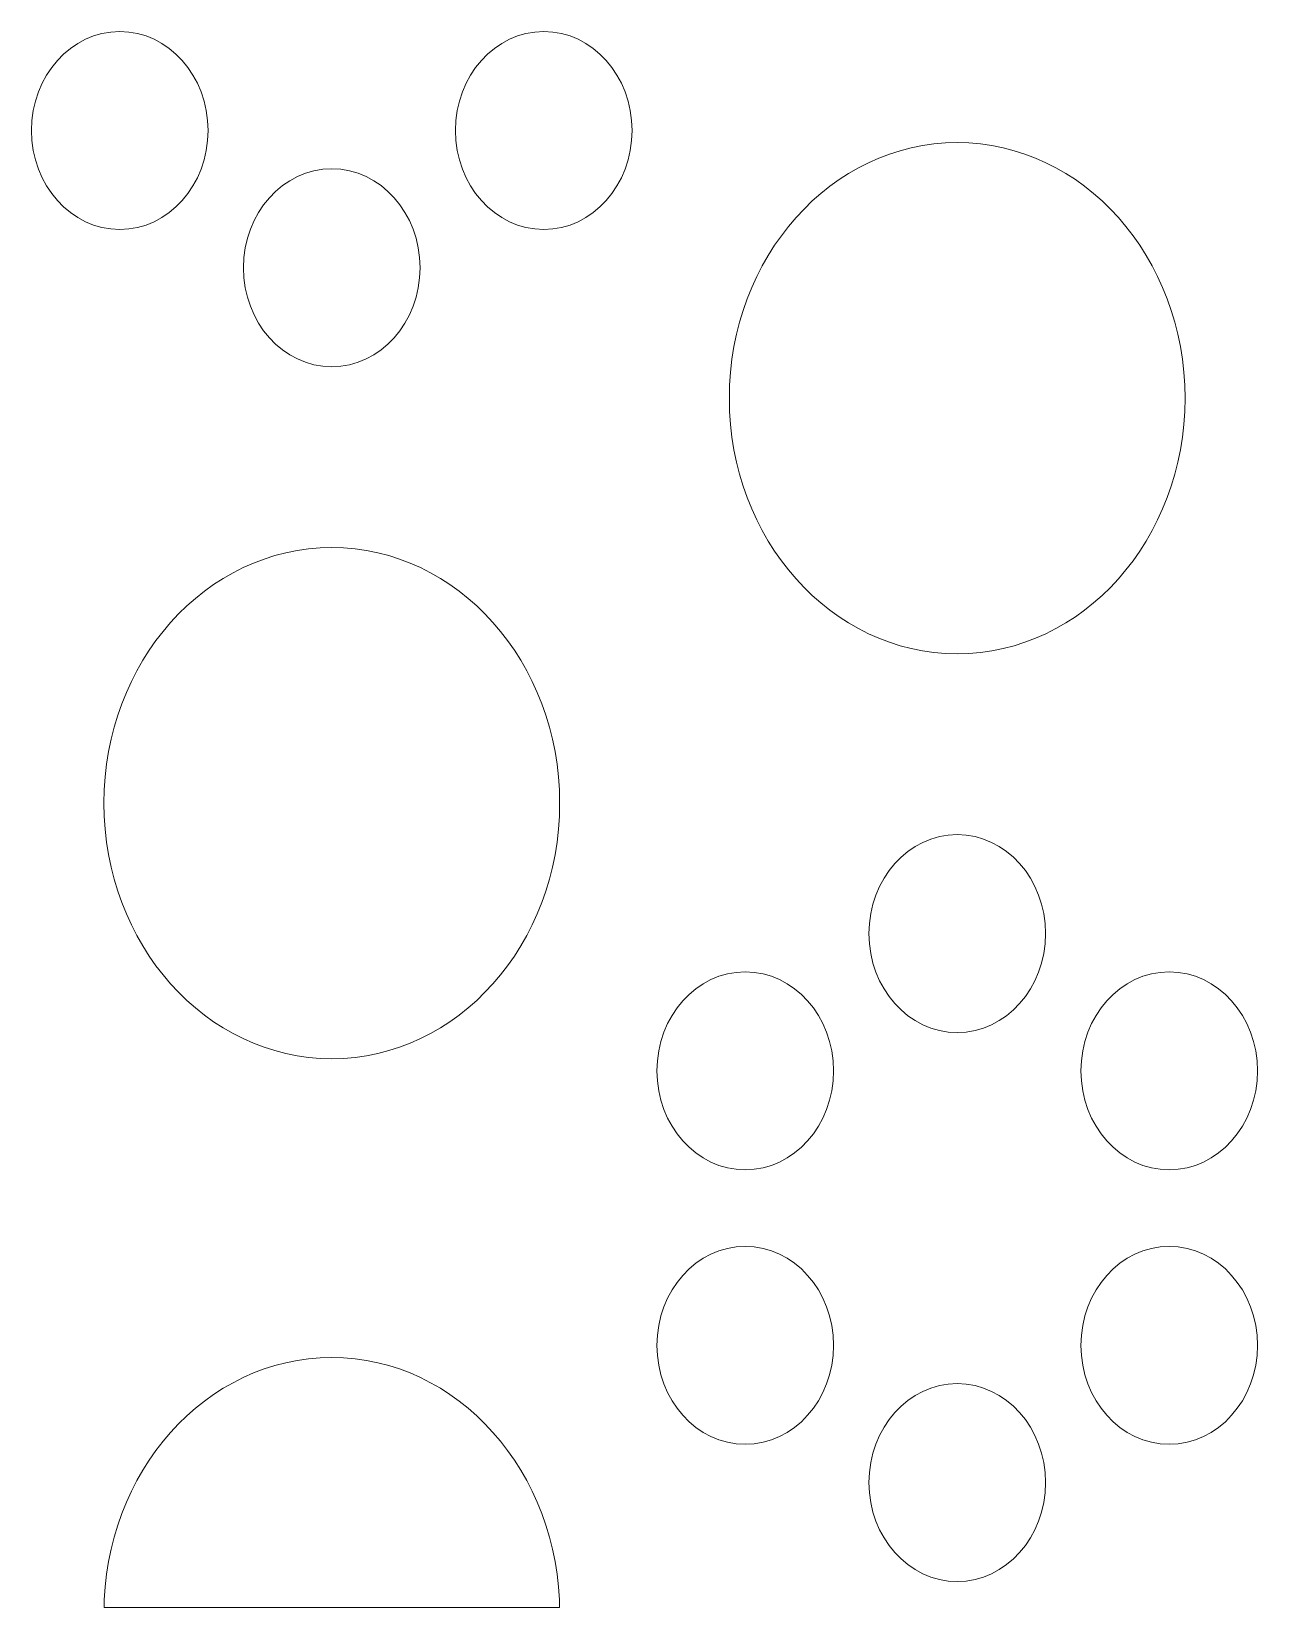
# Model space of a CAD drawing. Header units: millimetres. Extents: x -1200 to 1200, y -590 to 590.
# Drawn here: x 2 to 451, y -590 to -13 of the extents above; entities that cross this region are included whole.
import ezdxf

# ---------------------------------------------------------------- set-up
doc = ezdxf.new("R2010")
doc.units = ezdxf.units.MM
doc.header["$MEASUREMENT"] = 0
doc.layers.add('Layer 1', color=7, linetype='Continuous')

msp = doc.modelspace()

# ---------------------------------------------------------------- linework, layer by layer
at = {"layer": 'Layer 1', "color": 250, "lineweight": 9}
for points, knots in [([(2.4565, -49.5683), (2.4565, -29.5603), (16.9255, -13.3452), (34.7695, -13.3452), (52.6092, -13.3452), (67.0783, -29.5603), (67.0783, -49.5683), (67.0783, -69.5668), (52.6092, -85.7819), (34.7695, -85.7819), (16.9255, -85.7819), (2.4565, -69.5668), (2.4565, -49.5683)], [0, 0, 0, 0, 0.25, 0.25, 0.25, 0.5, 0.5, 0.5, 0.75, 0.75, 0.75, 1, 1, 1, 1]), ([(157.6532, -49.5683), (157.6532, -29.5603), (172.1179, -13.3452), (189.9662, -13.3452), (207.8059, -13.3452), (222.2748, -29.5603), (222.2748, -49.5683), (222.2748, -69.5668), (207.8059, -85.7819), (189.9662, -85.7819), (172.1179, -85.7819), (157.6532, -69.5668), (157.6532, -49.5683)], [0, 0, 0, 0, 0.25, 0.25, 0.25, 0.5, 0.5, 0.5, 0.75, 0.75, 0.75, 1, 1, 1, 1]), ([(257.8942, -147.5223), (257.8942, -147.5223), (258.0099, -142.7006), (258.0099, -142.7006), (258.0099, -142.7006), (258.3273, -137.9461), (258.3273, -137.9461), (258.3273, -137.9461), (258.8591, -133.2638), (258.8591, -133.2638), (258.8591, -133.2638), (259.5923, -128.6632), (259.5923, -128.6632), (259.5923, -128.6632), (260.5273, -124.1443), (260.5273, -124.1443), (260.5273, -124.1443), (261.6466, -119.712), (261.6466, -119.712), (261.6466, -119.712), (262.9546, -115.3709), (262.9546, -115.3709), (262.9546, -115.3709), (264.4512, -111.1309), (264.4512, -111.1309), (264.4512, -111.1309), (266.1193, -106.9918), (266.1193, -106.9918), (266.1193, -106.9918), (267.9633, -102.9633), (267.9633, -102.9633), (267.9633, -102.9633), (269.9703, -99.0453), (269.9703, -99.0453), (269.9703, -99.0453), (272.1359, -95.2523), (272.1359, -95.2523), (272.1359, -95.2523), (274.4688, -91.5843), (274.4688, -91.5843), (274.4688, -91.5843), (276.9432, -88.0509), (276.9432, -88.0509), (276.9432, -88.0509), (279.5678, -84.6522), (279.5678, -84.6522), (279.5678, -84.6522), (282.3337, -81.4024), (282.3337, -81.4024), (282.3337, -81.4024), (285.2326, -78.3017), (285.2326, -78.3017), (285.2326, -78.3017), (288.2645, -75.3596), (288.2645, -75.3596), (288.2645, -75.3596), (291.4164, -72.5858), (291.4164, -72.5858), (291.4164, -72.5858), (294.6843, -69.9754), (294.6843, -69.9754), (294.6843, -69.9754), (298.0763, -67.5429), (298.0763, -67.5429), (298.0763, -67.5429), (301.5672, -65.2931), (301.5672, -65.2931), (301.5672, -65.2931), (305.1607, -63.2308), (305.1607, -63.2308), (305.1607, -63.2308), (308.8531, -61.3559), (308.8531, -61.3559), (308.8531, -61.3559), (312.6354, -59.683), (312.6354, -59.683), (312.6354, -59.683), (316.508, -58.2119), (316.508, -58.2119), (316.508, -58.2119), (320.4618, -56.9572), (320.4618, -56.9572), (320.4618, -56.9572), (324.4929, -55.9092), (324.4929, -55.9092), (324.4929, -55.9092), (328.5967, -55.0872), (328.5967, -55.0872), (328.5967, -55.0872), (332.7694, -54.491), (332.7694, -54.491), (332.7694, -54.491), (337.0107, -54.1353), (337.0107, -54.1353), (337.0107, -54.1353), (341.3162, -54.0151), (341.3162, -54.0151), (341.3162, -54.0151), (345.6174, -54.1353), (345.6174, -54.1353), (345.6174, -54.1353), (349.8586, -54.491), (349.8586, -54.491), (349.8586, -54.491), (354.0314, -55.0872), (354.0314, -55.0872), (354.0314, -55.0872), (358.1352, -55.9092), (358.1352, -55.9092), (358.1352, -55.9092), (362.1707, -56.9572), (362.1707, -56.9572), (362.1707, -56.9572), (366.1203, -58.2119), (366.1203, -58.2119), (366.1203, -58.2119), (369.9927, -59.683), (369.9927, -59.683), (369.9927, -59.683), (373.775, -61.3559), (373.775, -61.3559), (373.775, -61.3559), (377.4673, -63.2308), (377.4673, -63.2308), (377.4673, -63.2308), (381.061, -65.2931), (381.061, -65.2931), (381.061, -65.2931), (384.5603, -67.5429), (384.5603, -67.5429), (384.5603, -67.5429), (387.9438, -69.9754), (387.9438, -69.9754), (387.9438, -69.9754), (391.2115, -72.5858), (391.2115, -72.5858), (391.2115, -72.5858), (394.3677, -75.3596), (394.3677, -75.3596), (394.3677, -75.3596), (397.3954, -78.3017), (397.3954, -78.3017), (397.3954, -78.3017), (400.2943, -81.4024), (400.2943, -81.4024), (400.2943, -81.4024), (403.0647, -84.657), (403.0647, -84.657), (403.0647, -84.657), (405.6849, -88.0509), (405.6849, -88.0509), (405.6849, -88.0509), (408.1635, -91.5843), (408.1635, -91.5843), (408.1635, -91.5843), (410.4921, -95.2523), (410.4921, -95.2523), (410.4921, -95.2523), (412.6578, -99.0453), (412.6578, -99.0453), (412.6578, -99.0453), (414.669, -102.9633), (414.669, -102.9633), (414.669, -102.9633), (416.5088, -106.9918), (416.5088, -106.9918), (416.5088, -106.9918), (418.1812, -111.1309), (418.1812, -111.1309), (418.1812, -111.1309), (419.6735, -115.3709), (419.6735, -115.3709), (419.6735, -115.3709), (420.9815, -119.712), (420.9815, -119.712), (420.9815, -119.712), (422.1051, -124.1395), (422.1051, -124.1395), (422.1051, -124.1395), (423.0358, -128.6632), (423.0358, -128.6632), (423.0358, -128.6632), (423.769, -133.2638), (423.769, -133.2638), (423.769, -133.2638), (424.2964, -137.9461), (424.2964, -137.9461), (424.2964, -137.9461), (424.6223, -142.7006), (424.6223, -142.7006), (424.6223, -142.7006), (424.7296, -147.5223), (424.7296, -147.5223), (424.7296, -147.5223), (424.6223, -152.344), (424.6223, -152.344), (424.6223, -152.344), (424.2964, -157.0985), (424.2964, -157.0985), (424.2964, -157.0985), (423.769, -161.776), (423.769, -161.776), (423.769, -161.776), (423.0358, -166.3814), (423.0358, -166.3814), (423.0358, -166.3814), (422.1051, -170.9003), (422.1051, -170.9003), (422.1051, -170.9003), (420.9815, -175.3279), (420.9815, -175.3279), (420.9815, -175.3279), (419.6735, -179.6689), (419.6735, -179.6689), (419.6735, -179.6689), (418.1812, -183.9137), (418.1812, -183.9137), (418.1812, -183.9137), (416.5088, -188.048), (416.5088, -188.048), (416.5088, -188.048), (414.669, -192.0765), (414.669, -192.0765), (414.669, -192.0765), (412.6578, -195.9945), (412.6578, -195.9945), (412.6578, -195.9945), (410.4921, -199.7875), (410.4921, -199.7875), (410.4921, -199.7875), (408.1635, -203.4555), (408.1635, -203.4555), (408.1635, -203.4555), (405.6849, -206.9937), (405.6849, -206.9937), (405.6849, -206.9937), (403.0647, -210.3877), (403.0647, -210.3877), (403.0647, -210.3877), (400.2943, -213.6374), (400.2943, -213.6374), (400.2943, -213.6374), (397.3954, -216.7429), (397.3954, -216.7429), (397.3954, -216.7429), (394.3677, -219.6801), (394.3677, -219.6801), (394.3677, -219.6801), (391.2115, -222.4588), (391.2115, -222.4588), (391.2115, -222.4588), (387.9438, -225.0692), (387.9438, -225.0692), (387.9438, -225.0692), (384.5603, -227.5017), (384.5603, -227.5017), (384.5603, -227.5017), (381.061, -229.7515), (381.061, -229.7515), (381.061, -229.7515), (377.4673, -231.8138), (377.4673, -231.8138), (377.4673, -231.8138), (373.775, -233.6887), (373.775, -233.6887), (373.775, -233.6887), (369.9927, -235.3616), (369.9927, -235.3616), (369.9927, -235.3616), (366.1203, -236.8279), (366.1203, -236.8279), (366.1203, -236.8279), (362.1707, -238.0874), (362.1707, -238.0874), (362.1707, -238.0874), (358.1352, -239.1306), (358.1352, -239.1306), (358.1352, -239.1306), (354.0314, -239.9479), (354.0314, -239.9479), (354.0314, -239.9479), (349.8586, -240.5439), (349.8586, -240.5439), (349.8586, -240.5439), (345.6174, -240.9093), (345.6174, -240.9093), (345.6174, -240.9093), (341.3162, -241.0295), (341.3162, -241.0295), (341.3162, -241.0295), (337.0107, -240.9093), (337.0107, -240.9093), (337.0107, -240.9093), (332.7694, -240.5439), (332.7694, -240.5439), (332.7694, -240.5439), (328.5967, -239.9479), (328.5967, -239.9479), (328.5967, -239.9479), (324.4929, -239.1306), (324.4929, -239.1306), (324.4929, -239.1306), (320.4574, -238.0874), (320.4574, -238.0874), (320.4574, -238.0874), (316.508, -236.8279), (316.508, -236.8279), (316.508, -236.8279), (312.6354, -235.3616), (312.6354, -235.3616), (312.6354, -235.3616), (308.8531, -233.6887), (308.8531, -233.6887), (308.8531, -233.6887), (305.1607, -231.8138), (305.1607, -231.8138), (305.1607, -231.8138), (301.5672, -229.7515), (301.5672, -229.7515), (301.5672, -229.7515), (298.0763, -227.5017), (298.0763, -227.5017), (298.0763, -227.5017), (294.6843, -225.0692), (294.6843, -225.0692), (294.6843, -225.0692), (291.4164, -222.4588), (291.4164, -222.4588), (291.4164, -222.4588), (288.2645, -219.6801), (288.2645, -219.6801), (288.2645, -219.6801), (285.2326, -216.7429), (285.2326, -216.7429), (285.2326, -216.7429), (282.3337, -213.6374), (282.3337, -213.6374), (282.3337, -213.6374), (279.5678, -210.3877), (279.5678, -210.3877), (279.5678, -210.3877), (276.9432, -206.9937), (276.9432, -206.9937), (276.9432, -206.9937), (274.4688, -203.4555), (274.4688, -203.4555), (274.4688, -203.4555), (272.1359, -199.7875), (272.1359, -199.7875), (272.1359, -199.7875), (269.9703, -195.9945), (269.9703, -195.9945), (269.9703, -195.9945), (267.9633, -192.0765), (267.9633, -192.0765), (267.9633, -192.0765), (266.1193, -188.048), (266.1193, -188.048), (266.1193, -188.048), (264.4512, -183.9137), (264.4512, -183.9137), (264.4512, -183.9137), (262.9546, -179.6689), (262.9546, -179.6689), (262.9546, -179.6689), (261.6466, -175.3279), (261.6466, -175.3279), (261.6466, -175.3279), (260.5273, -170.9003), (260.5273, -170.9003), (260.5273, -170.9003), (259.5923, -166.3766), (259.5923, -166.3766), (259.5923, -166.3766), (258.8591, -161.776), (258.8591, -161.776), (258.8591, -161.776), (258.3273, -157.0985), (258.3273, -157.0985), (258.3273, -157.0985), (258.0099, -152.344), (258.0099, -152.344), (258.0099, -152.344), (257.8942, -147.5223), (257.8942, -147.5223)], [0, 0, 0, 0, 0.0078125, 0.0078125, 0.0078125, 0.015625, 0.015625, 0.015625, 0.0234375, 0.0234375, 0.0234375, 0.03125, 0.03125, 0.03125, 0.0390625, 0.0390625, 0.0390625, 0.046875, 0.046875, 0.046875, 0.0546875, 0.0546875, 0.0546875, 0.0625, 0.0625, 0.0625, 0.0703125, 0.0703125, 0.0703125, 0.078125, 0.078125, 0.078125, 0.0859375, 0.0859375, 0.0859375, 0.09375, 0.09375, 0.09375, 0.1015625, 0.1015625, 0.1015625, 0.109375, 0.109375, 0.109375, 0.1171875, 0.1171875, 0.1171875, 0.125, 0.125, 0.125, 0.1328125, 0.1328125, 0.1328125, 0.140625, 0.140625, 0.140625, 0.1484375, 0.1484375, 0.1484375, 0.15625, 0.15625, 0.15625, 0.1640625, 0.1640625, 0.1640625, 0.171875, 0.171875, 0.171875, 0.1796875, 0.1796875, 0.1796875, 0.1875, 0.1875, 0.1875, 0.1953125, 0.1953125, 0.1953125, 0.203125, 0.203125, 0.203125, 0.2109375, 0.2109375, 0.2109375, 0.21875, 0.21875, 0.21875, 0.2265625, 0.2265625, 0.2265625, 0.234375, 0.234375, 0.234375, 0.2421875, 0.2421875, 0.2421875, 0.25, 0.25, 0.25, 0.2578125, 0.2578125, 0.2578125, 0.265625, 0.265625, 0.265625, 0.2734375, 0.2734375, 0.2734375, 0.28125, 0.28125, 0.28125, 0.2890625, 0.2890625, 0.2890625, 0.296875, 0.296875, 0.296875, 0.3046875, 0.3046875, 0.3046875, 0.3125, 0.3125, 0.3125, 0.3203125, 0.3203125, 0.3203125, 0.328125, 0.328125, 0.328125, 0.3359375, 0.3359375, 0.3359375, 0.34375, 0.34375, 0.34375, 0.3515625, 0.3515625, 0.3515625, 0.359375, 0.359375, 0.359375, 0.3671875, 0.3671875, 0.3671875, 0.375, 0.375, 0.375, 0.3828125, 0.3828125, 0.3828125, 0.390625, 0.390625, 0.390625, 0.3984375, 0.3984375, 0.3984375, 0.40625, 0.40625, 0.40625, 0.4140625, 0.4140625, 0.4140625, 0.421875, 0.421875, 0.421875, 0.4296875, 0.4296875, 0.4296875, 0.4375, 0.4375, 0.4375, 0.4453125, 0.4453125, 0.4453125, 0.453125, 0.453125, 0.453125, 0.4609375, 0.4609375, 0.4609375, 0.46875, 0.46875, 0.46875, 0.4765625, 0.4765625, 0.4765625, 0.484375, 0.484375, 0.484375, 0.4921875, 0.4921875, 0.4921875, 0.5, 0.5, 0.5, 0.5078125, 0.5078125, 0.5078125, 0.515625, 0.515625, 0.515625, 0.5234375, 0.5234375, 0.5234375, 0.53125, 0.53125, 0.53125, 0.5390625, 0.5390625, 0.5390625, 0.546875, 0.546875, 0.546875, 0.5546875, 0.5546875, 0.5546875, 0.5625, 0.5625, 0.5625, 0.5703125, 0.5703125, 0.5703125, 0.578125, 0.578125, 0.578125, 0.5859375, 0.5859375, 0.5859375, 0.59375, 0.59375, 0.59375, 0.6015625, 0.6015625, 0.6015625, 0.609375, 0.609375, 0.609375, 0.6171875, 0.6171875, 0.6171875, 0.625, 0.625, 0.625, 0.6328125, 0.6328125, 0.6328125, 0.640625, 0.640625, 0.640625, 0.6484375, 0.6484375, 0.6484375, 0.65625, 0.65625, 0.65625, 0.6640625, 0.6640625, 0.6640625, 0.671875, 0.671875, 0.671875, 0.6796875, 0.6796875, 0.6796875, 0.6875, 0.6875, 0.6875, 0.6953125, 0.6953125, 0.6953125, 0.703125, 0.703125, 0.703125, 0.7109375, 0.7109375, 0.7109375, 0.71875, 0.71875, 0.71875, 0.7265625, 0.7265625, 0.7265625, 0.734375, 0.734375, 0.734375, 0.7421875, 0.7421875, 0.7421875, 0.75, 0.75, 0.75, 0.7578125, 0.7578125, 0.7578125, 0.765625, 0.765625, 0.765625, 0.7734375, 0.7734375, 0.7734375, 0.78125, 0.78125, 0.78125, 0.7890625, 0.7890625, 0.7890625, 0.796875, 0.796875, 0.796875, 0.8046875, 0.8046875, 0.8046875, 0.8125, 0.8125, 0.8125, 0.8203125, 0.8203125, 0.8203125, 0.828125, 0.828125, 0.828125, 0.8359375, 0.8359375, 0.8359375, 0.84375, 0.84375, 0.84375, 0.8515625, 0.8515625, 0.8515625, 0.859375, 0.859375, 0.859375, 0.8671875, 0.8671875, 0.8671875, 0.875, 0.875, 0.875, 0.8828125, 0.8828125, 0.8828125, 0.890625, 0.890625, 0.890625, 0.8984375, 0.8984375, 0.8984375, 0.90625, 0.90625, 0.90625, 0.9140625, 0.9140625, 0.9140625, 0.921875, 0.921875, 0.921875, 0.9296875, 0.9296875, 0.9296875, 0.9375, 0.9375, 0.9375, 0.9453125, 0.9453125, 0.9453125, 0.953125, 0.953125, 0.953125, 0.9609375, 0.9609375, 0.9609375, 0.96875, 0.96875, 0.96875, 0.9765625, 0.9765625, 0.9765625, 0.984375, 0.984375, 0.984375, 0.9921875, 0.9921875, 0.9921875, 1, 1, 1, 1]), ([(80.0549, -99.7856), (80.0549, -79.7824), (94.5196, -63.5625), (112.3678, -63.5625), (130.2076, -63.5625), (144.6808, -79.7824), (144.6808, -99.7856), (144.6808, -119.7889), (130.2076, -136.0088), (112.3678, -136.0088), (94.5196, -136.0088), (80.0549, -119.7889), (80.0549, -99.7856)], [0, 0, 0, 0, 0.25, 0.25, 0.25, 0.5, 0.5, 0.5, 0.75, 0.75, 0.75, 1, 1, 1, 1]), ([(28.9502, -295.6983), (28.9502, -295.6983), (29.0531, -290.8766), (29.0531, -290.8766), (29.0531, -290.8766), (29.379, -286.1222), (29.379, -286.1222), (29.379, -286.1222), (29.9108, -281.4446), (29.9108, -281.4446), (29.9108, -281.4446), (30.6441, -276.844), (30.6441, -276.844), (30.6441, -276.844), (31.5746, -272.3204), (31.5746, -272.3204), (31.5746, -272.3204), (32.7025, -267.8928), (32.7025, -267.8928), (32.7025, -267.8928), (34.0062, -263.5518), (34.0062, -263.5518), (34.0062, -263.5518), (35.5028, -259.3117), (35.5028, -259.3117), (35.5028, -259.3117), (37.171, -255.1726), (37.171, -255.1726), (37.171, -255.1726), (39.0108, -251.1441), (39.0108, -251.1441), (39.0108, -251.1441), (41.0219, -247.2261), (41.0219, -247.2261), (41.0219, -247.2261), (43.1919, -243.4331), (43.1919, -243.4331), (43.1919, -243.4331), (45.5162, -239.7651), (45.5162, -239.7651), (45.5162, -239.7651), (47.9949, -236.227), (47.9949, -236.227), (47.9949, -236.227), (50.6193, -232.833), (50.6193, -232.833), (50.6193, -232.833), (53.3853, -229.5832), (53.3853, -229.5832), (53.3853, -229.5832), (56.28, -226.4825), (56.28, -226.4825), (56.28, -226.4825), (59.3162, -223.5405), (59.3162, -223.5405), (59.3162, -223.5405), (62.4682, -220.7667), (62.4682, -220.7667), (62.4682, -220.7667), (65.7403, -218.1515), (65.7403, -218.1515), (65.7403, -218.1515), (69.1237, -215.719), (69.1237, -215.719), (69.1237, -215.719), (72.6145, -213.4691), (72.6145, -213.4691), (72.6145, -213.4691), (76.2124, -211.4068), (76.2124, -211.4068), (76.2124, -211.4068), (79.9048, -209.532), (79.9048, -209.532), (79.9048, -209.532), (83.6828, -207.859), (83.6828, -207.859), (83.6828, -207.859), (87.5595, -206.3928), (87.5595, -206.3928), (87.5595, -206.3928), (91.5092, -205.1333), (91.5092, -205.1333), (91.5092, -205.1333), (95.5402, -204.09), (95.5402, -204.09), (95.5402, -204.09), (99.6485, -203.2728), (99.6485, -203.2728), (99.6485, -203.2728), (103.8255, -202.6767), (103.8255, -202.6767), (103.8255, -202.6767), (108.0665, -202.3113), (108.0665, -202.3113), (108.0665, -202.3113), (112.3678, -202.1912), (112.3678, -202.1912), (112.3678, -202.1912), (116.6691, -202.3113), (116.6691, -202.3113), (116.6691, -202.3113), (120.9061, -202.6767), (120.9061, -202.6767), (120.9061, -202.6767), (125.0785, -203.2728), (125.0785, -203.2728), (125.0785, -203.2728), (129.1869, -204.09), (129.1869, -204.09), (129.1869, -204.09), (133.2179, -205.1333), (133.2179, -205.1333), (133.2179, -205.1333), (137.1762, -206.3928), (137.1762, -206.3928), (137.1762, -206.3928), (141.0444, -207.859), (141.0444, -207.859), (141.0444, -207.859), (144.8224, -209.532), (144.8224, -209.532), (144.8224, -209.532), (148.5232, -211.4068), (148.5232, -211.4068), (148.5232, -211.4068), (152.1169, -213.4691), (152.1169, -213.4691), (152.1169, -213.4691), (155.6076, -215.719), (155.6076, -215.719), (155.6076, -215.719), (158.9912, -218.1515), (158.9912, -218.1515), (158.9912, -218.1515), (162.2632, -220.7667), (162.2632, -220.7667), (162.2632, -220.7667), (165.4195, -223.5405), (165.4195, -223.5405), (165.4195, -223.5405), (168.447, -226.4825), (168.447, -226.4825), (168.447, -226.4825), (171.3459, -229.5832), (171.3459, -229.5832), (171.3459, -229.5832), (174.1077, -232.833), (174.1077, -232.833), (174.1077, -232.833), (176.7366, -236.227), (176.7366, -236.227), (176.7366, -236.227), (179.2151, -239.7651), (179.2151, -239.7651), (179.2151, -239.7651), (181.5395, -243.4331), (181.5395, -243.4331), (181.5395, -243.4331), (183.7138, -247.2261), (183.7138, -247.2261), (183.7138, -247.2261), (185.7207, -251.1441), (185.7207, -251.1441), (185.7207, -251.1441), (187.5604, -255.1726), (187.5604, -255.1726), (187.5604, -255.1726), (189.2329, -259.3117), (189.2329, -259.3117), (189.2329, -259.3117), (190.721, -263.5518), (190.721, -263.5518), (190.721, -263.5518), (192.0333, -267.8928), (192.0333, -267.8928), (192.0333, -267.8928), (193.1567, -272.3204), (193.1567, -272.3204), (193.1567, -272.3204), (194.0829, -276.844), (194.0829, -276.844), (194.0829, -276.844), (194.8207, -281.4446), (194.8207, -281.4446), (194.8207, -281.4446), (195.3481, -286.1222), (195.3481, -286.1222), (195.3481, -286.1222), (195.674, -290.8766), (195.674, -290.8766), (195.674, -290.8766), (195.7812, -295.6983), (195.7812, -295.6983), (195.7812, -295.6983), (195.674, -300.5201), (195.674, -300.5201), (195.674, -300.5201), (195.3481, -305.2745), (195.3481, -305.2745), (195.3481, -305.2745), (194.8207, -309.9568), (194.8207, -309.9568), (194.8207, -309.9568), (194.0829, -314.5574), (194.0829, -314.5574), (194.0829, -314.5574), (193.1567, -319.0763), (193.1567, -319.0763), (193.1567, -319.0763), (192.0333, -323.5086), (192.0333, -323.5086), (192.0333, -323.5086), (190.721, -327.8497), (190.721, -327.8497), (190.721, -327.8497), (189.2329, -332.0898), (189.2329, -332.0898), (189.2329, -332.0898), (187.5604, -336.2288), (187.5604, -336.2288), (187.5604, -336.2288), (185.7207, -340.2574), (185.7207, -340.2574), (185.7207, -340.2574), (183.7138, -344.1753), (183.7138, -344.1753), (183.7138, -344.1753), (181.5395, -347.9731), (181.5395, -347.9731), (181.5395, -347.9731), (179.2151, -351.6363), (179.2151, -351.6363), (179.2151, -351.6363), (176.7366, -355.1745), (176.7366, -355.1745), (176.7366, -355.1745), (174.1077, -358.5684), (174.1077, -358.5684), (174.1077, -358.5684), (171.3459, -361.8182), (171.3459, -361.8182), (171.3459, -361.8182), (168.447, -364.9189), (168.447, -364.9189), (168.447, -364.9189), (165.4195, -367.861), (165.4195, -367.861), (165.4195, -367.861), (162.2632, -370.6348), (162.2632, -370.6348), (162.2632, -370.6348), (158.9912, -373.2452), (158.9912, -373.2452), (158.9912, -373.2452), (155.6076, -375.6777), (155.6076, -375.6777), (155.6076, -375.6777), (152.1169, -377.9275), (152.1169, -377.9275), (152.1169, -377.9275), (148.5232, -379.9898), (148.5232, -379.9898), (148.5232, -379.9898), (144.8224, -381.8647), (144.8224, -381.8647), (144.8224, -381.8647), (141.0444, -383.5425), (141.0444, -383.5425), (141.0444, -383.5425), (137.1762, -385.0039), (137.1762, -385.0039), (137.1762, -385.0039), (133.2179, -386.2634), (133.2179, -386.2634), (133.2179, -386.2634), (129.1869, -387.3114), (129.1869, -387.3114), (129.1869, -387.3114), (125.0785, -388.1334), (125.0785, -388.1334), (125.0785, -388.1334), (120.9061, -388.7296), (120.9061, -388.7296), (120.9061, -388.7296), (116.6691, -389.0853), (116.6691, -389.0853), (116.6691, -389.0853), (112.3678, -389.2055), (112.3678, -389.2055), (112.3678, -389.2055), (108.0582, -389.0853), (108.0582, -389.0853), (108.0582, -389.0853), (103.8255, -388.7296), (103.8255, -388.7296), (103.8255, -388.7296), (99.6485, -388.1334), (99.6485, -388.1334), (99.6485, -388.1334), (95.5402, -387.3114), (95.5402, -387.3114), (95.5402, -387.3114), (91.5092, -386.2634), (91.5092, -386.2634), (91.5092, -386.2634), (87.5595, -385.0039), (87.5595, -385.0039), (87.5595, -385.0039), (83.6828, -383.5377), (83.6828, -383.5377), (83.6828, -383.5377), (79.9048, -381.8647), (79.9048, -381.8647), (79.9048, -381.8647), (76.2124, -379.9898), (76.2124, -379.9898), (76.2124, -379.9898), (72.6145, -377.9275), (72.6145, -377.9275), (72.6145, -377.9275), (69.1237, -375.6777), (69.1237, -375.6777), (69.1237, -375.6777), (65.7403, -373.2452), (65.7403, -373.2452), (65.7403, -373.2452), (62.4682, -370.6348), (62.4682, -370.6348), (62.4682, -370.6348), (59.3162, -367.861), (59.3162, -367.861), (59.3162, -367.861), (56.28, -364.9189), (56.28, -364.9189), (56.28, -364.9189), (53.3853, -361.8182), (53.3853, -361.8182), (53.3853, -361.8182), (50.6193, -358.5684), (50.6193, -358.5684), (50.6193, -358.5684), (47.9949, -355.1745), (47.9949, -355.1745), (47.9949, -355.1745), (45.5162, -351.6363), (45.5162, -351.6363), (45.5162, -351.6363), (43.1919, -347.9731), (43.1919, -347.9731), (43.1919, -347.9731), (41.0219, -344.1753), (41.0219, -344.1753), (41.0219, -344.1753), (39.0108, -340.2574), (39.0108, -340.2574), (39.0108, -340.2574), (37.171, -336.2288), (37.171, -336.2288), (37.171, -336.2288), (35.5028, -332.0898), (35.5028, -332.0898), (35.5028, -332.0898), (34.0062, -327.8497), (34.0062, -327.8497), (34.0062, -327.8497), (32.7025, -323.5086), (32.7025, -323.5086), (32.7025, -323.5086), (31.5746, -319.0763), (31.5746, -319.0763), (31.5746, -319.0763), (30.6441, -314.5526), (30.6441, -314.5526), (30.6441, -314.5526), (29.9108, -309.9568), (29.9108, -309.9568), (29.9108, -309.9568), (29.379, -305.2745), (29.379, -305.2745), (29.379, -305.2745), (29.0531, -300.5201), (29.0531, -300.5201), (29.0531, -300.5201), (28.9502, -295.6983), (28.9502, -295.6983)], [0, 0, 0, 0, 0.0078125, 0.0078125, 0.0078125, 0.015625, 0.015625, 0.015625, 0.0234375, 0.0234375, 0.0234375, 0.03125, 0.03125, 0.03125, 0.0390625, 0.0390625, 0.0390625, 0.046875, 0.046875, 0.046875, 0.0546875, 0.0546875, 0.0546875, 0.0625, 0.0625, 0.0625, 0.0703125, 0.0703125, 0.0703125, 0.078125, 0.078125, 0.078125, 0.0859375, 0.0859375, 0.0859375, 0.09375, 0.09375, 0.09375, 0.1015625, 0.1015625, 0.1015625, 0.109375, 0.109375, 0.109375, 0.1171875, 0.1171875, 0.1171875, 0.125, 0.125, 0.125, 0.1328125, 0.1328125, 0.1328125, 0.140625, 0.140625, 0.140625, 0.1484375, 0.1484375, 0.1484375, 0.15625, 0.15625, 0.15625, 0.1640625, 0.1640625, 0.1640625, 0.171875, 0.171875, 0.171875, 0.1796875, 0.1796875, 0.1796875, 0.1875, 0.1875, 0.1875, 0.1953125, 0.1953125, 0.1953125, 0.203125, 0.203125, 0.203125, 0.2109375, 0.2109375, 0.2109375, 0.21875, 0.21875, 0.21875, 0.2265625, 0.2265625, 0.2265625, 0.234375, 0.234375, 0.234375, 0.2421875, 0.2421875, 0.2421875, 0.25, 0.25, 0.25, 0.2578125, 0.2578125, 0.2578125, 0.265625, 0.265625, 0.265625, 0.2734375, 0.2734375, 0.2734375, 0.28125, 0.28125, 0.28125, 0.2890625, 0.2890625, 0.2890625, 0.296875, 0.296875, 0.296875, 0.3046875, 0.3046875, 0.3046875, 0.3125, 0.3125, 0.3125, 0.3203125, 0.3203125, 0.3203125, 0.328125, 0.328125, 0.328125, 0.3359375, 0.3359375, 0.3359375, 0.34375, 0.34375, 0.34375, 0.3515625, 0.3515625, 0.3515625, 0.359375, 0.359375, 0.359375, 0.3671875, 0.3671875, 0.3671875, 0.375, 0.375, 0.375, 0.3828125, 0.3828125, 0.3828125, 0.390625, 0.390625, 0.390625, 0.3984375, 0.3984375, 0.3984375, 0.40625, 0.40625, 0.40625, 0.4140625, 0.4140625, 0.4140625, 0.421875, 0.421875, 0.421875, 0.4296875, 0.4296875, 0.4296875, 0.4375, 0.4375, 0.4375, 0.4453125, 0.4453125, 0.4453125, 0.453125, 0.453125, 0.453125, 0.4609375, 0.4609375, 0.4609375, 0.46875, 0.46875, 0.46875, 0.4765625, 0.4765625, 0.4765625, 0.484375, 0.484375, 0.484375, 0.4921875, 0.4921875, 0.4921875, 0.5, 0.5, 0.5, 0.5078125, 0.5078125, 0.5078125, 0.515625, 0.515625, 0.515625, 0.5234375, 0.5234375, 0.5234375, 0.53125, 0.53125, 0.53125, 0.5390625, 0.5390625, 0.5390625, 0.546875, 0.546875, 0.546875, 0.5546875, 0.5546875, 0.5546875, 0.5625, 0.5625, 0.5625, 0.5703125, 0.5703125, 0.5703125, 0.578125, 0.578125, 0.578125, 0.5859375, 0.5859375, 0.5859375, 0.59375, 0.59375, 0.59375, 0.6015625, 0.6015625, 0.6015625, 0.609375, 0.609375, 0.609375, 0.6171875, 0.6171875, 0.6171875, 0.625, 0.625, 0.625, 0.6328125, 0.6328125, 0.6328125, 0.640625, 0.640625, 0.640625, 0.6484375, 0.6484375, 0.6484375, 0.65625, 0.65625, 0.65625, 0.6640625, 0.6640625, 0.6640625, 0.671875, 0.671875, 0.671875, 0.6796875, 0.6796875, 0.6796875, 0.6875, 0.6875, 0.6875, 0.6953125, 0.6953125, 0.6953125, 0.703125, 0.703125, 0.703125, 0.7109375, 0.7109375, 0.7109375, 0.71875, 0.71875, 0.71875, 0.7265625, 0.7265625, 0.7265625, 0.734375, 0.734375, 0.734375, 0.7421875, 0.7421875, 0.7421875, 0.75, 0.75, 0.75, 0.7578125, 0.7578125, 0.7578125, 0.765625, 0.765625, 0.765625, 0.7734375, 0.7734375, 0.7734375, 0.78125, 0.78125, 0.78125, 0.7890625, 0.7890625, 0.7890625, 0.796875, 0.796875, 0.796875, 0.8046875, 0.8046875, 0.8046875, 0.8125, 0.8125, 0.8125, 0.8203125, 0.8203125, 0.8203125, 0.828125, 0.828125, 0.828125, 0.8359375, 0.8359375, 0.8359375, 0.84375, 0.84375, 0.84375, 0.8515625, 0.8515625, 0.8515625, 0.859375, 0.859375, 0.859375, 0.8671875, 0.8671875, 0.8671875, 0.875, 0.875, 0.875, 0.8828125, 0.8828125, 0.8828125, 0.890625, 0.890625, 0.890625, 0.8984375, 0.8984375, 0.8984375, 0.90625, 0.90625, 0.90625, 0.9140625, 0.9140625, 0.9140625, 0.921875, 0.921875, 0.921875, 0.9296875, 0.9296875, 0.9296875, 0.9375, 0.9375, 0.9375, 0.9453125, 0.9453125, 0.9453125, 0.953125, 0.953125, 0.953125, 0.9609375, 0.9609375, 0.9609375, 0.96875, 0.96875, 0.96875, 0.9765625, 0.9765625, 0.9765625, 0.984375, 0.984375, 0.984375, 0.9921875, 0.9921875, 0.9921875, 1, 1, 1, 1]), ([(309.0031, -343.435), (309.0031, -323.4317), (323.4722, -307.2119), (341.3162, -307.2119), (359.1559, -307.2119), (373.6291, -323.4317), (373.6291, -343.435), (373.6291, -363.4383), (359.1559, -379.6581), (341.3162, -379.6581), (323.4722, -379.6581), (309.0031, -363.4383), (309.0031, -343.435)], [0, 0, 0, 0, 0.25, 0.25, 0.25, 0.5, 0.5, 0.5, 0.75, 0.75, 0.75, 1, 1, 1, 1]), ([(231.4049, -393.6619), (231.4049, -373.6538), (245.8738, -357.4387), (263.7135, -357.4387), (281.5575, -357.4387), (296.0266, -373.6538), (296.0266, -393.6619), (296.0266, -413.6603), (281.5575, -429.8754), (263.7135, -429.8754), (245.8738, -429.8754), (231.4049, -413.6603), (231.4049, -393.6619)], [0, 0, 0, 0, 0.25, 0.25, 0.25, 0.5, 0.5, 0.5, 0.75, 0.75, 0.75, 1, 1, 1, 1]), ([(386.6014, -393.6619), (386.6014, -373.6538), (401.0663, -357.4387), (418.9145, -357.4387), (436.7542, -357.4387), (451.2233, -373.6538), (451.2233, -393.6619), (451.2233, -413.6603), (436.7542, -429.8754), (418.9145, -429.8754), (401.0663, -429.8754), (386.6014, -413.6603), (386.6014, -393.6619)], [0, 0, 0, 0, 0.25, 0.25, 0.25, 0.5, 0.5, 0.5, 0.75, 0.75, 0.75, 1, 1, 1, 1]), ([(231.4049, -494.1012), (231.4049, -474.1028), (245.8738, -457.878), (263.7135, -457.878), (281.5575, -457.878), (296.0266, -474.1028), (296.0266, -494.1012), (296.0266, -514.0997), (281.5575, -530.3244), (263.7135, -530.3244), (245.8738, -530.3244), (231.4049, -514.0997), (231.4049, -494.1012)], [0, 0, 0, 0, 0.25, 0.25, 0.25, 0.5, 0.5, 0.5, 0.75, 0.75, 0.75, 1, 1, 1, 1]), ([(386.6014, -494.1012), (386.6014, -474.1028), (401.0663, -457.878), (418.9145, -457.878), (436.7542, -457.878), (451.2233, -474.1028), (451.2233, -494.1012), (451.2233, -514.0997), (436.7542, -530.3244), (418.9145, -530.3244), (401.0663, -530.3244), (386.6014, -514.0997), (386.6014, -494.1012)], [0, 0, 0, 0, 0.25, 0.25, 0.25, 0.5, 0.5, 0.5, 0.75, 0.75, 0.75, 1, 1, 1, 1]), ([(195.734, -590.0265), (195.734, -590.0265), (28.9931, -590.0265), (28.9931, -590.0265), (28.9931, -590.0265), (29.0531, -587.243), (29.0531, -587.243), (29.0531, -587.243), (29.379, -582.4838), (29.379, -582.4838), (29.379, -582.4838), (29.9108, -577.8063), (29.9108, -577.8063), (29.9108, -577.8063), (30.6441, -573.2008), (30.6441, -573.2008), (30.6441, -573.2008), (31.5746, -568.682), (31.5746, -568.682), (31.5746, -568.682), (32.7025, -564.2448), (32.7025, -564.2448), (32.7025, -564.2448), (34.0062, -559.9086), (34.0062, -559.9086), (34.0062, -559.9086), (35.5028, -555.6686), (35.5028, -555.6686), (35.5028, -555.6686), (37.171, -551.5342), (37.171, -551.5342), (37.171, -551.5342), (39.0108, -547.5009), (39.0108, -547.5009), (39.0108, -547.5009), (41.0219, -543.583), (41.0219, -543.583), (41.0219, -543.583), (43.1919, -539.79), (43.1919, -539.79), (43.1919, -539.79), (45.5162, -536.122), (45.5162, -536.122), (45.5162, -536.122), (47.9949, -532.5886), (47.9949, -532.5886), (47.9949, -532.5886), (50.6193, -529.1898), (50.6193, -529.1898), (50.6193, -529.1898), (53.3853, -525.9401), (53.3853, -525.9401), (53.3853, -525.9401), (56.28, -522.8442), (56.28, -522.8442), (56.28, -522.8442), (59.3162, -519.9021), (59.3162, -519.9021), (59.3162, -519.9021), (62.4682, -517.1186), (62.4682, -517.1186), (62.4682, -517.1186), (65.7403, -514.5131), (65.7403, -514.5131), (65.7403, -514.5131), (69.1237, -512.0758), (69.1237, -512.0758), (69.1237, -512.0758), (72.6145, -509.826), (72.6145, -509.826), (72.6145, -509.826), (76.2124, -507.7636), (76.2124, -507.7636), (76.2124, -507.7636), (79.9048, -505.8887), (79.9048, -505.8887), (79.9048, -505.8887), (83.6828, -504.2206), (83.6828, -504.2206), (83.6828, -504.2206), (87.5595, -502.7496), (87.5595, -502.7496), (87.5595, -502.7496), (91.5092, -501.49), (91.5092, -501.49), (91.5092, -501.49), (95.5402, -500.4517), (95.5402, -500.4517), (95.5402, -500.4517), (99.6485, -499.6296), (99.6485, -499.6296), (99.6485, -499.6296), (103.8255, -499.0335), (103.8255, -499.0335), (103.8255, -499.0335), (108.0665, -498.6682), (108.0665, -498.6682), (108.0665, -498.6682), (112.3678, -498.548), (112.3678, -498.548), (112.3678, -498.548), (116.6691, -498.6682), (116.6691, -498.6682), (116.6691, -498.6682), (120.9061, -499.0335), (120.9061, -499.0335), (120.9061, -499.0335), (125.0785, -499.6296), (125.0785, -499.6296), (125.0785, -499.6296), (129.1869, -500.4517), (129.1869, -500.4517), (129.1869, -500.4517), (133.2179, -501.49), (133.2179, -501.49), (133.2179, -501.49), (137.1762, -502.7496), (137.1762, -502.7496), (137.1762, -502.7496), (141.0444, -504.2206), (141.0444, -504.2206), (141.0444, -504.2206), (144.8224, -505.8887), (144.8224, -505.8887), (144.8224, -505.8887), (148.5232, -507.7636), (148.5232, -507.7636), (148.5232, -507.7636), (152.1169, -509.826), (152.1169, -509.826), (152.1169, -509.826), (155.6076, -512.0758), (155.6076, -512.0758), (155.6076, -512.0758), (158.9912, -514.5131), (158.9912, -514.5131), (158.9912, -514.5131), (162.2632, -517.1186), (162.2632, -517.1186), (162.2632, -517.1186), (165.4195, -519.9021), (165.4195, -519.9021), (165.4195, -519.9021), (168.447, -522.8442), (168.447, -522.8442), (168.447, -522.8442), (171.3459, -525.9401), (171.3459, -525.9401), (171.3459, -525.9401), (174.1077, -529.1898), (174.1077, -529.1898), (174.1077, -529.1898), (176.7366, -532.5886), (176.7366, -532.5886), (176.7366, -532.5886), (179.2151, -536.122), (179.2151, -536.122), (179.2151, -536.122), (181.5395, -539.79), (181.5395, -539.79), (181.5395, -539.79), (183.7138, -543.583), (183.7138, -543.583), (183.7138, -543.583), (185.7207, -547.5009), (185.7207, -547.5009), (185.7207, -547.5009), (187.5604, -551.5247), (187.5604, -551.5247), (187.5604, -551.5247), (189.2329, -555.6686), (189.2329, -555.6686), (189.2329, -555.6686), (190.721, -559.9086), (190.721, -559.9086), (190.721, -559.9086), (192.0333, -564.2448), (192.0333, -564.2448), (192.0333, -564.2448), (193.1567, -568.682), (193.1567, -568.682), (193.1567, -568.682), (194.0829, -573.2008), (194.0829, -573.2008), (194.0829, -573.2008), (194.8207, -577.8063), (194.8207, -577.8063), (194.8207, -577.8063), (195.3481, -582.4838), (195.3481, -582.4838), (195.3481, -582.4838), (195.674, -587.2334), (195.674, -587.2334), (195.674, -587.2334), (195.734, -590.0265), (195.734, -590.0265)], [0, 0, 0, 0, 0.01538462, 0.01538462, 0.01538462, 0.03076923, 0.03076923, 0.03076923, 0.04615385, 0.04615385, 0.04615385, 0.06153846, 0.06153846, 0.06153846, 0.07692308, 0.07692308, 0.07692308, 0.09230769, 0.09230769, 0.09230769, 0.10769231, 0.10769231, 0.10769231, 0.12307692, 0.12307692, 0.12307692, 0.13846154, 0.13846154, 0.13846154, 0.15384615, 0.15384615, 0.15384615, 0.16923077, 0.16923077, 0.16923077, 0.18461538, 0.18461538, 0.18461538, 0.2, 0.2, 0.2, 0.21538462, 0.21538462, 0.21538462, 0.23076923, 0.23076923, 0.23076923, 0.24615385, 0.24615385, 0.24615385, 0.26153846, 0.26153846, 0.26153846, 0.27692308, 0.27692308, 0.27692308, 0.29230769, 0.29230769, 0.29230769, 0.30769231, 0.30769231, 0.30769231, 0.32307692, 0.32307692, 0.32307692, 0.33846154, 0.33846154, 0.33846154, 0.35384615, 0.35384615, 0.35384615, 0.36923077, 0.36923077, 0.36923077, 0.38461538, 0.38461538, 0.38461538, 0.4, 0.4, 0.4, 0.41538462, 0.41538462, 0.41538462, 0.43076923, 0.43076923, 0.43076923, 0.44615385, 0.44615385, 0.44615385, 0.46153846, 0.46153846, 0.46153846, 0.47692308, 0.47692308, 0.47692308, 0.49230769, 0.49230769, 0.49230769, 0.50769231, 0.50769231, 0.50769231, 0.52307692, 0.52307692, 0.52307692, 0.53846154, 0.53846154, 0.53846154, 0.55384615, 0.55384615, 0.55384615, 0.56923077, 0.56923077, 0.56923077, 0.58461538, 0.58461538, 0.58461538, 0.6, 0.6, 0.6, 0.61538462, 0.61538462, 0.61538462, 0.63076923, 0.63076923, 0.63076923, 0.64615385, 0.64615385, 0.64615385, 0.66153846, 0.66153846, 0.66153846, 0.67692308, 0.67692308, 0.67692308, 0.69230769, 0.69230769, 0.69230769, 0.70769231, 0.70769231, 0.70769231, 0.72307692, 0.72307692, 0.72307692, 0.73846154, 0.73846154, 0.73846154, 0.75384615, 0.75384615, 0.75384615, 0.76923077, 0.76923077, 0.76923077, 0.78461538, 0.78461538, 0.78461538, 0.8, 0.8, 0.8, 0.81538462, 0.81538462, 0.81538462, 0.83076923, 0.83076923, 0.83076923, 0.84615385, 0.84615385, 0.84615385, 0.86153846, 0.86153846, 0.86153846, 0.87692308, 0.87692308, 0.87692308, 0.89230769, 0.89230769, 0.89230769, 0.90769231, 0.90769231, 0.90769231, 0.92307692, 0.92307692, 0.92307692, 0.93846154, 0.93846154, 0.93846154, 0.95384615, 0.95384615, 0.95384615, 0.96923077, 0.96923077, 0.96923077, 0.98461538, 0.98461538, 0.98461538, 1, 1, 1, 1]), ([(309.0031, -544.3233), (309.0031, -524.3249), (323.4722, -508.1001), (341.3162, -508.1001), (359.1559, -508.1001), (373.6291, -524.3249), (373.6291, -544.3233), (373.6291, -564.3265), (359.1559, -580.5465), (341.3162, -580.5465), (323.4722, -580.5465), (309.0031, -564.3265), (309.0031, -544.3233)], [0, 0, 0, 0, 0.25, 0.25, 0.25, 0.5, 0.5, 0.5, 0.75, 0.75, 0.75, 1, 1, 1, 1])]:
    msp.add_open_spline(points, degree=3, knots=knots, dxfattribs=at)

doc.saveas('drawing.dxf')
